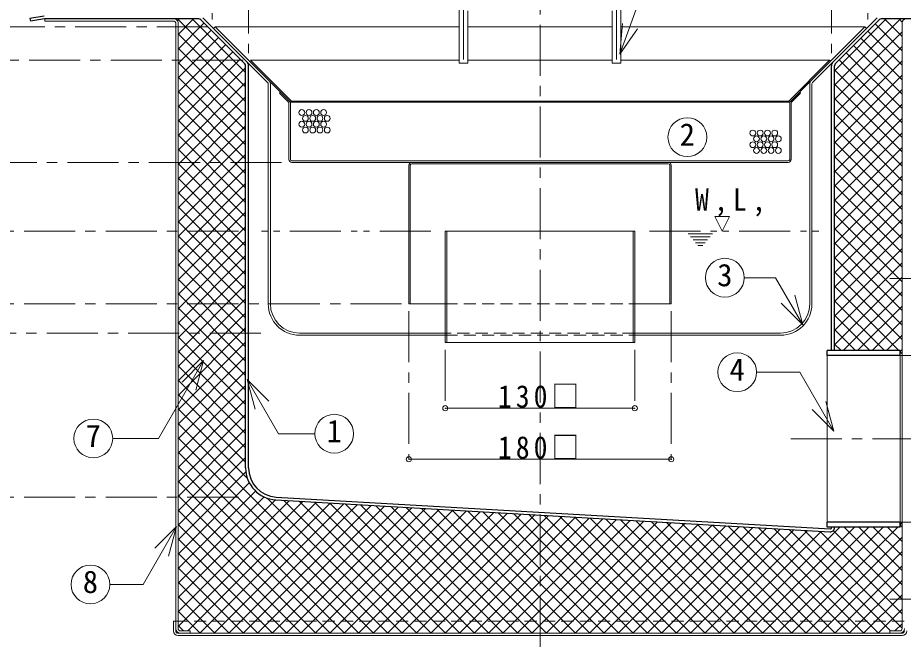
# Model space of a CAD drawing. Units: millimetres at full size, sheet at 1:7; details may follow other scales. Extents: x -1473 to 1362, y -958 to 1009.
# Drawn here: x -1011 to -404, y -564 to -137 of the extents above; entities that cross this region are included whole.
import ezdxf
from ezdxf.enums import TextEntityAlignment as Align

# ---------------------------------------------------------------- set-up
doc = ezdxf.new("R2010")
doc.units = ezdxf.units.MM
doc.header["$LTSCALE"] = 7
doc.header["$PDMODE"] = 32
doc.header["$PDSIZE"] = 3.5
for name, pattern in [('CHAIN1', [8, 5, -1, 1, -1]), ('DASHED1', [1.8, 1.2, -0.6]), ('DOUBLE_CHAIN1', [8.8, 5, -1, 0.6, -0.6, 0.6, -1])]:
    doc.linetypes.add(name, pattern=pattern)
doc.layers.add('0-0_ﾚｲﾔ1', color=4, linetype='Continuous', lineweight=9)
doc.styles.add('ＭＳ ゴシック', font='')
doc.styles.get('ＭＳ ゴシック').set_extended_font_data('MS Gothic')

msp = doc.modelspace()

# ---------------------------------------------------------------- linework, layer by layer
at = {"layer": '0-0_ﾚｲﾔ1', "linetype": 'CHAIN1'}
for p, q in [((-877.745, 33.955), (-877.745, -138.545)), ((-427.745, 33.955), (-427.745, -138.545)), ((-852.745, -1.045), (-852.745, -161.424)), ((-452.745, -1.045), (-452.745, -161.424)), ((-652.745, -86.045), (-652.745, -576.045)), ((-705.245, -130.924), (-705.245, -168.424)), ((-600.245, -130.924), (-600.245, -168.424)), ((-880.624, -143.545), (-1162.745, -143.545)), ((-856.331, -166.424), (-1092.745, -166.424)), ((-830.047, -236.424), (-1092.745, -236.424)), ((-859.745, -283.545), (-1127.745, -283.545)), ((-391.145, -316.045), (-412.745, -316.045)), ((-747.745, -333.545), (-1127.745, -333.545)), ((-742.745, -338.545), (-742.745, -440.045)), ((-562.745, -338.545), (-562.745, -440.045)), ((-844.245, -353.545), (-1162.745, -353.545)), ((-717.745, -365.045), (-717.745, -405.045)), ((-587.745, -365.045), (-587.745, -405.045)), ((282.255, -426.045), (-480.745, -426.045)), ((-859.745, -466.045), (-1197.745, -466.045)), ((-391.145, -536.045), (-412.745, -536.045))]:
    msp.add_line(p, q, dxfattribs=at)
at = {"layer": '0-0_ﾚｲﾔ1', "color": 7, "lineweight": 18}
for p, q in [((-597.951, -162.109), (-564.823, -71.09)), ((-992.427, -138.045), (-992.427, -139.645)), ((-903.745, -139.645), (-992.427, -139.645)), ((-902.745, -557.845), (-902.745, -140.645)), ((-901.145, -556.245), (-901.145, -140.645)), ((-875.624, -143.545), (-876.685, -144.606)), ((-838.624, -180.545), (-875.624, -143.545)), ((-597.951, -162.109), (-596.121, -141.189)), ((-597.951, -162.109), (-585.906, -144.907)), ((-466.867, -180.545), (-429.867, -143.545)), ((-429.867, -143.545), (-428.806, -144.606)), ((-404.345, -556.245), (-404.345, -140.645)), ((-839.685, -181.606), (-853.917, -167.374)), ((-465.806, -181.606), (-451.574, -167.374)), ((-839.245, -182.667), (-839.245, -333.545)), ((-837.745, -333.545), (-837.745, -182.667)), ((-467.745, -333.545), (-467.745, -182.667)), ((-466.245, -182.667), (-466.245, -333.545)), ((-717.745, -283.545), (-717.745, -360.045)), ((-717.745, -283.545), (-716.745, -283.545)), ((-716.745, -283.545), (-716.745, -360.045)), ((-588.745, -283.545), (-588.745, -360.045)), ((-588.745, -283.545), (-587.745, -283.545)), ((-587.745, -283.545), (-587.745, -360.045)), ((-491.117, -315.522), (-512.644, -315.522)), ((-472.438, -347.875), (-491.117, -315.522)), ((-472.438, -347.875), (-477.873, -327.591)), ((-472.438, -347.875), (-487.287, -333.026)), ((-817.745, -353.545), (-717.745, -353.545)), ((-817.745, -355.045), (-717.745, -355.045)), ((-587.745, -353.545), (-487.745, -353.545)), ((-587.745, -355.045), (-487.745, -355.045)), ((-717.745, -360.045), (-716.745, -360.045)), ((-588.745, -360.045), (-587.745, -360.045)), ((-455.745, -368.895), (-455.745, -483.195)), ((-405.745, -483.195), (-405.745, -368.895)), ((-883.549, -372.282), (-914.44, -425.787)), ((-883.549, -372.282), (-898.398, -387.131)), ((-883.549, -372.282), (-888.984, -392.566)), ((-474.615, -380.364), (-504.169, -380.364)), ((-451.281, -420.78), (-474.615, -380.364)), ((-853.647, -385.391), (-838.798, -400.24)), ((-853.647, -385.391), (-848.212, -405.675)), ((-853.647, -385.391), (-832.211, -422.52)), ((-451.281, -420.78), (-456.716, -400.495)), ((-451.281, -420.78), (-466.13, -405.931)), ((-807.242, -422.52), (-832.211, -422.52)), ((-914.44, -425.787), (-945.947, -425.787)), ((-902.137, -486.26), (-925.045, -525.938)), ((-902.137, -486.26), (-916.986, -501.109)), ((-902.137, -486.26), (-907.572, -506.544)), ((-925.045, -525.938), (-947.925, -525.938)), ((-904.345, -551.045), (-902.745, -551.045)), ((-904.345, -557.845), (-904.345, -551.045)), ((-899.545, -557.845), (-892.745, -557.845)), ((-892.745, -557.845), (-892.745, -559.445)), ((-412.745, -557.845), (-412.745, -559.445)), ((-405.945, -557.845), (-412.745, -557.845)), ((-404.345, -559.445), (-901.145, -559.445)), ((-404.345, -561.045), (-901.145, -561.045))]:
    msp.add_line(p, q, dxfattribs=at)
at = {"layer": '0-0_ﾚｲﾔ1'}
for p, q in [((-708.245, -129.424), (-708.245, -168.424)), ((-702.245, -132.424), (-702.245, -168.424)), ((-603.245, -132.424), (-603.245, -168.424)), ((-597.245, -129.424), (-597.245, -168.424)), ((-901.536, -139.275), (-900.307, -138.045)), ((-901.402, -138.045), (-854.745, -184.702)), ((-901.145, -148.784), (-890.407, -138.045)), ((-891.502, -138.045), (-854.745, -174.802)), ((-450.745, -183.459), (-405.332, -138.045)), ((-450.745, -173.559), (-415.231, -138.045)), ((-416.326, -138.045), (-404.345, -150.026)), ((-406.427, -138.045), (-404.302, -140.171)), ((-901.145, -158.683), (-883.291, -140.829)), ((-901.145, -168.583), (-878.341, -145.778)), ((-708.245, -143.545), (-875.624, -143.545)), ((-603.245, -143.545), (-702.245, -143.545)), ((-429.867, -143.545), (-597.245, -143.545)), ((-422.821, -141.45), (-404.345, -159.926)), ((-901.145, -148.201), (-854.745, -194.601)), ((-901.145, -178.482), (-873.391, -150.728)), ((-450.745, -193.358), (-404.345, -146.958)), ((-432.721, -151.349), (-404.345, -179.725)), ((-427.771, -146.4), (-404.345, -169.825)), ((-901.145, -188.382), (-868.441, -155.678)), ((-450.745, -203.258), (-404.345, -156.858)), ((-437.671, -156.299), (-404.345, -189.624)), ((-901.145, -158.101), (-854.745, -204.501)), ((-901.145, -198.281), (-863.492, -160.627)), ((-442.62, -161.249), (-404.345, -199.524)), ((-901.145, -208.181), (-858.542, -165.577)), ((-901.145, -168), (-854.745, -214.4)), ((-851.331, -166.424), (-708.245, -166.424)), ((-823.34, -194.416), (-851.331, -166.424)), ((-708.245, -168.424), (-702.245, -168.424)), ((-702.245, -166.424), (-603.245, -166.424)), ((-603.245, -168.424), (-597.245, -168.424)), ((-597.245, -166.424), (-454.159, -166.424)), ((-482.151, -194.416), (-454.159, -166.424)), ((-454.159, -166.424), (-453.452, -167.131)), ((-450.745, -213.157), (-404.345, -166.757)), ((-447.57, -166.199), (-404.345, -209.423)), ((-901.145, -218.08), (-854.745, -171.68)), ((-450.745, -172.923), (-404.345, -219.323)), ((-901.145, -177.9), (-854.745, -224.3)), ((-901.145, -227.98), (-854.745, -181.58)), ((-824.047, -195.123), (-838.624, -180.545)), ((-481.444, -195.123), (-466.867, -180.545)), ((-450.745, -223.057), (-404.345, -176.657)), ((-901.145, -187.799), (-854.745, -234.199)), ((-830.825, -188.344), (-831.532, -189.052)), ((-474.666, -188.344), (-473.958, -189.052)), ((-450.745, -182.822), (-404.345, -229.222)), ((-450.745, -232.956), (-404.345, -186.556)), ((-901.145, -237.879), (-854.745, -191.479)), ((-825.34, -195.244), (-831.532, -189.052)), ((-824.047, -195.123), (-823.34, -194.416)), ((-823.34, -194.416), (-482.151, -194.416)), ((-481.444, -195.123), (-482.151, -194.416)), ((-480.151, -195.244), (-473.958, -189.052)), ((-450.745, -192.722), (-404.345, -239.122)), ((-901.145, -197.699), (-854.745, -244.099)), ((-825.047, -234.424), (-825.047, -195.951)), ((-824.047, -195.123), (-481.444, -195.123)), ((-824.047, -234.424), (-824.047, -195.537)), ((-481.444, -234.424), (-481.444, -195.537)), ((-480.444, -234.424), (-480.444, -195.951)), ((-450.745, -242.856), (-404.345, -196.456)), ((-901.145, -247.779), (-854.745, -201.379)), ((-450.745, -202.621), (-404.345, -249.021)), ((-450.745, -252.755), (-404.345, -206.355)), ((-901.145, -207.598), (-854.745, -253.998)), ((-901.145, -257.678), (-854.745, -211.278)), ((-450.745, -212.521), (-404.345, -258.921)), ((-901.145, -217.498), (-854.745, -263.898)), ((-450.745, -262.655), (-404.345, -216.255)), ((-901.145, -267.578), (-854.745, -221.178)), ((-450.745, -222.42), (-404.345, -268.82)), ((-901.145, -227.397), (-854.745, -273.797)), ((-450.745, -272.554), (-404.345, -226.154)), ((-901.145, -277.477), (-854.745, -231.077)), ((-482.444, -235.424), (-823.047, -235.424)), ((-482.444, -236.424), (-823.047, -236.424)), ((-450.745, -232.32), (-404.345, -278.72)), ((-450.745, -282.454), (-404.345, -236.054)), ((-901.145, -237.297), (-854.745, -283.697)), ((-901.145, -287.377), (-854.745, -240.977)), ((-742.745, -238.424), (-742.745, -333.545)), ((-741.745, -238.424), (-741.745, -333.545)), ((-740.745, -237.424), (-564.745, -237.424)), ((-563.745, -238.424), (-563.745, -333.545)), ((-562.745, -238.424), (-562.745, -333.545)), ((-450.745, -242.219), (-404.345, -288.619)), ((-901.145, -247.196), (-854.745, -293.596)), ((-450.745, -292.353), (-404.345, -245.953)), ((-901.145, -297.276), (-854.745, -250.876)), ((-450.745, -252.119), (-404.345, -298.519)), ((-901.145, -257.096), (-854.745, -303.496)), ((-901.145, -307.176), (-854.745, -260.776)), ((-450.745, -302.253), (-404.345, -255.853)), ((-901.145, -266.995), (-854.745, -313.395)), ((-450.745, -262.018), (-404.345, -308.418)), ((-450.745, -312.152), (-404.345, -265.752)), ((-901.145, -317.075), (-854.745, -270.675)), ((-450.745, -271.918), (-404.345, -318.318)), ((-901.145, -276.895), (-854.745, -323.295)), ((-450.745, -322.052), (-404.345, -275.652)), ((-901.145, -326.975), (-854.745, -280.575)), ((-716.745, -283.545), (-588.745, -283.545)), ((-450.745, -281.817), (-404.345, -328.217)), ((-450.745, -331.951), (-404.345, -285.551)), ((-901.145, -286.794), (-854.745, -333.194)), ((-901.145, -336.874), (-854.745, -290.474)), ((-901.145, -296.694), (-854.745, -343.094)), ((-450.745, -291.717), (-404.345, -338.117)), ((-450.745, -341.851), (-404.345, -295.451)), ((-901.145, -346.774), (-854.745, -300.374)), ((-450.745, -301.616), (-404.345, -348.016)), ((-901.145, -306.593), (-854.745, -352.993)), ((-450.745, -351.75), (-404.345, -305.35)), ((-901.145, -356.673), (-854.745, -310.273)), ((-450.745, -311.516), (-404.345, -357.916)), ((-450.745, -361.65), (-404.345, -315.25)), ((-901.145, -316.493), (-854.745, -362.893)), ((-901.145, -366.573), (-854.745, -320.173)), ((-450.745, -321.415), (-406.615, -365.545)), ((-901.145, -326.392), (-854.745, -372.792)), ((-444.741, -365.545), (-404.345, -325.149)), ((-901.145, -376.472), (-854.745, -330.072)), ((-742.745, -333.545), (-717.745, -333.545)), ((-587.745, -333.545), (-562.745, -333.545)), ((-450.745, -331.315), (-416.515, -365.545)), ((-901.145, -336.292), (-854.745, -382.692)), ((-901.145, -386.372), (-854.745, -339.972)), ((-434.842, -365.545), (-404.345, -335.049)), ((-901.145, -346.191), (-854.745, -392.591)), ((-450.745, -341.214), (-426.414, -365.545)), ((-424.942, -365.545), (-404.345, -344.948)), ((-901.145, -396.271), (-854.745, -349.871)), ((-450.745, -351.114), (-436.314, -365.545)), ((-901.145, -356.091), (-854.745, -402.491)), ((-415.043, -365.545), (-404.345, -354.848)), ((-901.145, -406.17), (-854.745, -359.77)), ((-588.745, -360.045), (-716.745, -360.045)), ((-450.745, -361.013), (-446.213, -365.545)), ((-901.145, -365.99), (-854.745, -412.39)), ((-901.145, -416.07), (-854.745, -369.67)), ((-405.745, -366.147), (-404.345, -364.747)), ((-405.745, -366.415), (-404.345, -367.815)), ((-901.145, -375.89), (-854.745, -422.29)), ((-901.145, -425.969), (-854.745, -379.569)), ((-901.145, -385.789), (-854.745, -432.189)), ((-901.145, -435.869), (-854.745, -389.469)), ((-901.145, -395.689), (-854.745, -442.089)), ((-901.145, -445.768), (-854.745, -399.368)), ((-901.145, -405.588), (-853.54, -453.193)), ((-717.745, -405.045), (-587.745, -405.045)), ((-901.145, -455.668), (-854.745, -409.268)), ((-901.145, -415.488), (-757.187, -559.445)), ((-901.145, -465.567), (-854.745, -419.167)), ((-901.145, -425.387), (-767.087, -559.445)), ((-901.145, -475.467), (-854.745, -429.067)), ((-901.145, -435.287), (-776.986, -559.445)), ((-901.145, -485.366), (-854.745, -438.966)), ((-742.745, -440.045), (-562.745, -440.045)), ((-901.145, -445.186), (-786.886, -559.445)), ((-901.145, -495.266), (-854.58, -448.701)), ((-901.145, -455.086), (-796.785, -559.445)), ((-901.145, -505.165), (-852.222, -456.242)), ((-901.145, -515.065), (-847.972, -461.892)), ((-901.145, -464.985), (-806.685, -559.445)), ((-901.145, -524.964), (-842.103, -465.923)), ((-839.926, -466.807), (-747.288, -559.445)), ((-901.145, -534.864), (-834.243, -467.961)), ((-901.145, -544.763), (-824.884, -468.502)), ((-901.145, -554.663), (-815.523, -469.041)), ((-894.428, -557.845), (-806.163, -469.58)), ((-886.129, -559.445), (-796.803, -470.12)), ((-876.229, -559.445), (-787.443, -470.659)), ((-866.33, -559.445), (-778.083, -471.198)), ((-856.43, -559.445), (-768.722, -471.738)), ((-846.531, -559.445), (-759.362, -472.277)), ((-836.631, -559.445), (-750.002, -472.816)), ((-828.543, -468.291), (-737.388, -559.445)), ((-826.732, -559.445), (-740.642, -473.355)), ((-818.038, -468.896), (-727.489, -559.445)), ((-816.832, -559.445), (-731.282, -473.895)), ((-807.533, -469.501), (-717.589, -559.445)), ((-797.029, -470.107), (-707.69, -559.445)), ((-786.524, -470.712), (-697.79, -559.445)), ((-776.019, -471.317), (-687.891, -559.445)), ((-765.514, -471.922), (-677.991, -559.445)), ((-755.01, -472.528), (-668.092, -559.445)), ((-744.505, -473.133), (-658.192, -559.445)), ((-734, -473.738), (-648.293, -559.445)), ((-901.145, -474.885), (-816.584, -559.445)), ((-806.933, -559.445), (-721.921, -474.434)), ((-797.033, -559.445), (-712.561, -474.973)), ((-787.134, -559.445), (-703.201, -475.513)), ((-777.234, -559.445), (-693.841, -476.052)), ((-767.335, -559.445), (-684.481, -476.591)), ((-757.435, -559.445), (-675.121, -477.131)), ((-747.536, -559.445), (-665.76, -477.67)), ((-737.636, -559.445), (-656.4, -478.209)), ((-727.737, -559.445), (-647.04, -478.749)), ((-723.495, -474.343), (-638.393, -559.445)), ((-717.837, -559.445), (-637.68, -479.288)), ((-712.991, -474.949), (-628.494, -559.445)), ((-707.938, -559.445), (-628.32, -479.827)), ((-702.486, -475.554), (-618.594, -559.445)), ((-691.981, -476.159), (-608.695, -559.445)), ((-681.476, -476.764), (-598.795, -559.445)), ((-670.972, -477.37), (-588.896, -559.445)), ((-660.467, -477.975), (-578.996, -559.445)), ((-649.962, -478.58), (-569.097, -559.445)), ((-639.458, -479.185), (-559.197, -559.445)), ((-628.953, -479.791), (-549.298, -559.445)), ((-901.145, -484.784), (-826.484, -559.445)), ((-698.038, -559.445), (-618.959, -480.366)), ((-688.139, -559.445), (-609.599, -480.906)), ((-678.239, -559.445), (-600.239, -481.445)), ((-668.34, -559.445), (-590.879, -481.984)), ((-658.44, -559.445), (-581.519, -482.524)), ((-648.541, -559.445), (-572.158, -483.063)), ((-638.641, -559.445), (-562.798, -483.602)), ((-628.742, -559.445), (-553.438, -484.142)), ((-618.842, -559.445), (-544.078, -484.681)), ((-618.448, -480.396), (-539.398, -559.445)), ((-608.943, -559.445), (-534.718, -485.22)), ((-607.943, -481.001), (-529.499, -559.445)), ((-599.043, -559.445), (-525.357, -485.76)), ((-597.439, -481.606), (-519.599, -559.445)), ((-586.934, -482.212), (-509.7, -559.445)), ((-576.429, -482.817), (-499.801, -559.445)), ((-565.924, -483.422), (-489.901, -559.445)), ((-555.42, -484.027), (-480.002, -559.445)), ((-544.915, -484.633), (-470.102, -559.445)), ((-534.41, -485.238), (-460.203, -559.445)), ((-523.905, -485.843), (-450.303, -559.445)), ((-405.745, -484.941), (-404.345, -483.541)), ((-405.745, -485.209), (-404.345, -486.609)), ((-589.144, -559.445), (-515.997, -486.299)), ((-579.244, -559.445), (-506.637, -486.838)), ((-569.345, -559.445), (-497.277, -487.377)), ((-559.445, -559.445), (-487.917, -487.917)), ((-549.546, -559.445), (-478.557, -488.456)), ((-539.646, -559.445), (-469.196, -488.995)), ((-529.747, -559.445), (-459.836, -489.535)), ((-519.847, -559.445), (-446.947, -486.545)), ((-513.401, -486.448), (-440.404, -559.445)), ((-509.948, -559.445), (-437.048, -486.545)), ((-502.896, -487.054), (-430.504, -559.445)), ((-500.048, -559.445), (-427.148, -486.545)), ((-492.391, -487.659), (-420.605, -559.445)), ((-490.149, -559.445), (-417.249, -486.545)), ((-481.886, -488.264), (-412.305, -557.845)), ((-480.249, -559.445), (-407.349, -486.545)), ((-471.382, -488.869), (-404.345, -555.906)), ((-460.877, -489.475), (-404.345, -546.006)), ((-451.539, -488.913), (-404.345, -536.107)), ((-444.007, -486.545), (-404.345, -526.207)), ((-434.108, -486.545), (-404.345, -516.308)), ((-424.208, -486.545), (-404.345, -506.408)), ((-414.309, -486.545), (-404.345, -496.509)), ((-901.145, -494.684), (-836.383, -559.445)), ((-470.35, -559.445), (-404.345, -493.441)), ((-460.451, -559.445), (-404.345, -503.34)), ((-901.145, -504.583), (-846.283, -559.445)), ((-901.145, -514.483), (-856.182, -559.445)), ((-450.551, -559.445), (-404.345, -513.24)), ((-901.145, -524.382), (-866.082, -559.445)), ((-440.652, -559.445), (-404.345, -523.139)), ((-901.145, -534.282), (-875.981, -559.445)), ((-430.752, -559.445), (-404.345, -533.039)), ((-901.145, -544.181), (-885.881, -559.445)), ((-420.853, -559.445), (-404.345, -542.938)), ((-409.353, -557.845), (-404.345, -552.838)), ((-901.145, -554.081), (-897.38, -557.845))]:
    msp.add_line(p, q, dxfattribs=at)
at = {"layer": '0-0_ﾚｲﾔ1', "color": 5, "lineweight": 25}
for p, q in [((-993.059, -136.096), (-1002.745, -137.645)), ((-1002.745, -137.645), (-1002.429, -139.62)), ((-992.743, -138.071), (-1002.429, -139.62)), ((-886.902, -138.045), (-992.427, -138.045)), ((-855.331, -168.788), (-885.488, -138.631)), ((-853.917, -167.374), (-884.074, -137.217)), ((-451.574, -167.374), (-421.417, -137.217)), ((-450.159, -168.788), (-420.003, -138.631)), ((-313.063, -138.045), (-418.588, -138.045)), ((-854.745, -446.012), (-854.745, -170.202)), ((-852.745, -446.012), (-852.745, -170.202)), ((-452.745, -365.545), (-452.745, -170.202)), ((-450.745, -365.545), (-450.745, -170.202)), ((-405.745, -365.545), (-455.745, -365.545)), ((-455.745, -368.895), (-455.745, -365.545)), ((-405.745, -368.895), (-455.745, -368.895)), ((-405.745, -368.895), (-405.745, -365.545)), ((-833.896, -465.979), (-453.8, -487.879)), ((-834.011, -467.976), (-453.915, -489.876)), ((-455.745, -486.545), (-455.745, -483.195)), ((-405.745, -486.545), (-455.745, -486.545)), ((-452.745, -486.881), (-452.745, -486.545)), ((-450.745, -486.881), (-450.745, -486.545))]:
    msp.add_line(p, q, dxfattribs=at)
at = {"layer": '0-0_ﾚｲﾔ1', "linetype": 'DOUBLE_CHAIN1'}
for p, q in [((-727.745, -283.545), (-847.745, -283.545)), ((-577.745, -283.545), (-457.745, -283.545)), ((-551.079, -285.545), (-534.412, -285.545)), ((-549.412, -287.545), (-536.079, -287.545)), ((-547.745, -289.545), (-537.745, -289.545)), ((-546.079, -291.545), (-539.412, -291.545)), ((-544.412, -293.545), (-541.079, -293.545))]:
    msp.add_line(p, q, dxfattribs=at)
at = {"layer": '0-0_ﾚｲﾔ1', "color": 7, "linetype": 'DASHED1', "lineweight": 18}
for p, q in [((-717.745, -333.545), (-587.745, -333.545)), ((-587.745, -353.545), (-717.745, -353.545)), ((-717.745, -355.045), (-587.745, -355.045))]:
    msp.add_line(p, q, dxfattribs=at)
at = {"layer": '0-0_ﾚｲﾔ1', "linetype": 'DASHED1'}
for p, q in [((-405.745, -368.895), (127.255, -368.895)), ((-405.745, -483.195), (127.255, -483.195)), ((-902.745, -551.045), (-402.745, -551.045))]:
    msp.add_line(p, q, dxfattribs=at)
at = {"layer": '0-0_ﾚｲﾔ1'}
msp.add_lwpolyline([(-527.745, -283.545), (-532.745, -273.545), (-522.745, -273.545)], close=True, dxfattribs=at)
at = {"layer": '0-0_ﾚｲﾔ1', "color": 5, "lineweight": 25}
msp.add_lwpolyline([(-405.745, -486.545), (-405.745, -483.195), (-455.745, -483.195)], dxfattribs=at)
at = {"layer": '0-0_ﾚｲﾔ1'}
for centre in [(-816.235, -202.267), (-811.235, -202.267), (-806.235, -202.267), (-801.235, -202.267), (-813.735, -206.267), (-808.735, -206.267), (-803.735, -206.267), (-798.735, -206.267), (-816.235, -210.267), (-813.735, -214.267), (-811.235, -210.267), (-808.735, -214.267), (-806.235, -210.267), (-803.735, -214.267), (-801.235, -210.267), (-798.735, -214.267), (-506.736, -216.31), (-504.236, -220.31), (-501.736, -216.31), (-499.236, -220.31), (-496.736, -216.31), (-494.236, -220.31), (-491.736, -216.31), (-489.236, -220.31), (-506.736, -224.31), (-501.736, -224.31), (-496.736, -224.31), (-491.736, -224.31), (-504.236, -228.31), (-499.236, -228.31), (-494.236, -228.31), (-489.236, -228.31)]:
    msp.add_circle(centre, 2, dxfattribs=at)
at = {"layer": '0-0_ﾚｲﾔ1', "color": 7, "lineweight": 18}
for centre in [(-551.682, -219.146), (-525.944, -315.522), (-517.469, -380.364), (-959.247, -425.787), (-793.942, -422.52), (-961.225, -525.938)]:
    msp.add_circle(centre, 13.3, dxfattribs=at)
at = {"layer": '0-0_ﾚｲﾔ1', "color": 5, "lineweight": 25}
for centre, radius, start, end in [((-992.427, -140.045), 2, 90, 99.09028), ((-886.902, -140.045), 2, 45, 90), ((-418.588, -140.045), 2, 90, 135), ((-856.745, -170.202), 2, 0, 45), ((-856.745, -170.202), 4, 0, 45), ((-448.745, -170.202), 4, 135, 180), ((-448.745, -170.202), 2, 135, 180), ((-832.745, -446.012), 22, 180, 266.70244), ((-832.745, -446.012), 20, 180, 266.70244), ((-453.745, -486.881), 3, 266.80669, 0), ((-453.745, -486.881), 1, 266.88301, 0)]:
    msp.add_arc(centre, radius, start, end, dxfattribs=at)
at = {"layer": '0-0_ﾚｲﾔ1', "color": 7, "lineweight": 18}
for centre, radius, start, end in [((-903.745, -140.645), 2.6, 0, 90), ((-903.745, -140.645), 1, 0, 90), ((-401.745, -140.645), 2.6, 90, 180), ((-840.745, -182.667), 1.5, 0, 45), ((-840.745, -182.667), 3, 0, 45), ((-464.745, -182.667), 3, 135, 180), ((-464.745, -182.667), 1.5, 135, 180), ((-817.745, -333.545), 21.5, 180, 270), ((-817.745, -333.545), 20, 180, 270), ((-487.745, -333.545), 20, 270, 0), ((-487.745, -333.545), 21.5, 270, 0), ((-901.145, -557.845), 3.2, 180, 270), ((-899.545, -556.245), 3.2, 180, 270), ((-901.145, -557.845), 1.6, 180, 270), ((-899.545, -556.245), 1.6, 180, 270), ((-405.945, -556.245), 1.6, 270, 0), ((-405.945, -556.245), 3.2, 270, 0), ((-404.345, -557.845), 1.6, 270, 0), ((-404.345, -557.845), 3.2, 270, 0)]:
    msp.add_arc(centre, radius, start, end, dxfattribs=at)
at = {"layer": '0-0_ﾚｲﾔ1'}
for centre, radius, start, end in [((-826.047, -195.951), 1, 0, 45), ((-825.047, -195.537), 1, 0, 45), ((-480.444, -195.537), 1, 135, 180), ((-479.444, -195.951), 1, 135, 180), ((-823.047, -234.424), 2, 180, 270), ((-823.047, -234.424), 1, 180, 270), ((-740.745, -238.424), 2, 90, 180), ((-564.745, -238.424), 2, 0, 90), ((-482.444, -234.424), 2, 270, 0), ((-482.444, -234.424), 1, 270, 0), ((-740.745, -238.424), 1, 90, 180), ((-564.745, -238.424), 1, 0, 90)]:
    msp.add_arc(centre, radius, start, end, dxfattribs=at)
for p in [(-717.745, -405.045), (-587.745, -405.045), (-742.745, -440.045), (-562.745, -440.045)]:
    msp.add_point(p, dxfattribs=at)

# ---------------------------------------------------------------- texts
at = {"layer": '0-0_ﾚｲﾔ1', "color": 7, "style": 'ＭＳ ゴシック'}
for s, p in [('2', (-556.932, -229.646)), ('3', (-531.194, -326.022)), ('4', (-522.719, -390.864)), ('7', (-964.497, -436.287)), ('1', (-799.192, -433.02)), ('8', (-966.475, -536.438))]:
    msp.add_text(s, height=15.4, dxfattribs=at).set_placement(p, align=Align.BOTTOM_LEFT)
at = {"layer": '0-0_ﾚｲﾔ1', "color": 7, "char_height": 15.4, "attachment_point": 7, "style": 'ＭＳ ゴシック'}
for s, insert in [('\\T1.38;\\W0.9;W,L,', (-546.37, -273.545)), ('\\T1.3;\\W0.9;130□', (-681.62, -405.045)), ('\\T1.3;\\W0.9;180□', (-681.62, -440.045))]:
    msp.add_mtext(s, dxfattribs=dict(at, insert=insert))

doc.saveas('drawing.dxf')
